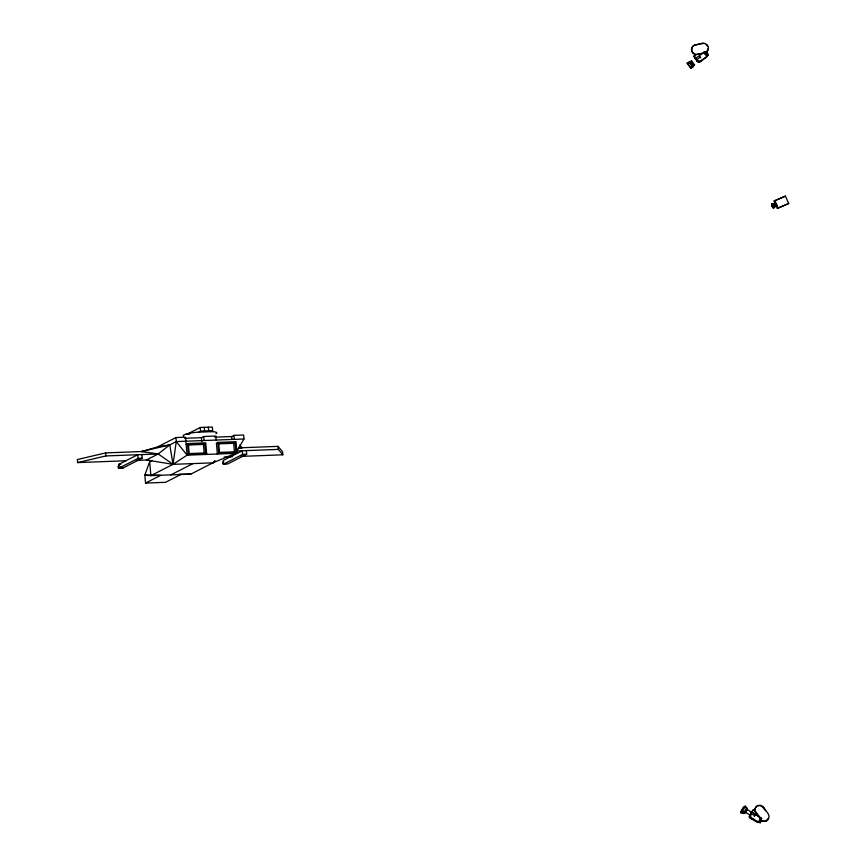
<?xml version="1.0" encoding="UTF-8"?>
<svg xmlns="http://www.w3.org/2000/svg" width="866" height="866" viewBox="0 0 866 866"><rect width="100%" height="100%" fill="white"/><g stroke="black" fill="none" stroke-linecap="round" stroke-linejoin="round"><path stroke-width="1.3" d="M214.822 437.168L231.709 436.529L234.004 435.36L243.606 434.992L243.952 439.008L176.285 441.573L169.768 444.897L158.207 453.957L146.376 459.987L173.005 464.349L176.285 441.573L175.939 437.557L185.551 437.189L187.088 455.159L173.005 464.349L150.879 475.64L144.86 475.098L145.553 483.066L165.514 482.319L180.821 474.503M745.247 812.027C746.86 806.333 754.102 814.397 750.064 814.397M771.628 203.813L771.909 206.346L773.5 208.132L776.629 205.729L776.466 204.279L775.557 203.261L771.628 203.813L773.219 205.61L773.5 208.132M708.128 48.604L706.331 52.382M151.972 460.517L149.677 461.686L144.86 475.098L159.528 475.25M693.45 65.253L692.616 67.147L690.981 68.089L692.335 65.892M768.488 818.186L765.75 821.293L761.571 820.925M740.798 812.47L743.537 807.383L745.161 806.441L746.33 808.53M743.742 807.361L740.625 812.709L743.916 813.564L745.247 812.795L747.499 808.628L745.334 806.203C743.364 806.322 738.07 816.27 742.411 811.529L744.468 811.994L745.713 809.678M745.334 806.203L742.368 811.691L745.247 812.795M746.838 808.227L744.587 812.395L743.255 813.174M749.242 816.811L750.129 816.292L750.963 817.536L758.54 822.072L757.653 822.592L750.075 818.056L749.242 816.811L750.66 815.317L749.772 815.837M750.248 815.068L753.214 809.894L755.249 811.106L760.51 818.435L758.919 816.14L751.937 811.951L751.038 812.47M750.129 816.292L750.66 815.317M754.264 816.443L755.109 814.884M761.322 818.716L760.846 819.604L761.993 820.687A5.001 4.752 59.8 0 0 768.142 813.694L763.693 807.469A4.947 4.698 59.7 0 0 757.046 806.073A4.947 4.698 59.7 0 0 755.986 812.838L758.454 816.411L761.647 818.532L751.991 812.156M761.647 818.532L759.677 822.17L758.075 822.343M759.255 822.419L760.37 822.7L761.452 820.827L760.662 820.351M243.952 439.008L235.541 453.329L212.939 462.834L190.812 474.124L150.879 475.64L149.677 461.686M689.704 62.222L687.182 63.131L691.079 68.306L694.575 64.928L691.631 60.988L690.289 61.767M751.017 812.849L753.214 809.894M214.93 461.08L212.939 462.834L173.005 464.349L158.207 453.957L141.537 451.543L157.601 446.91L169.768 444.897L173.005 464.349M214.984 461.134L212.939 462.834L215.082 461.199M695.311 58.444L693.709 56.312L696.167 54.547L704.762 52.848L707.327 56.29L699.696 61.984L697.227 61.583L695.203 58.509M692.832 64.43L690.992 61.973L687.388 63.283L689.888 62.623L692.648 66.152L691.057 68.317L687.203 63.121L691.631 60.988M697.823 58.985L700.226 57.145M705.076 54.363L707.067 52.913L708.356 54.634L706.862 56.561L706.364 56.084M700.594 61.464L698.126 61.064L695.928 58.119L705.076 51.733L707.652 55.175L707.186 56.377L703.571 52.166L705.076 51.733M699.696 61.984L707.327 56.29M705.942 53.703L706.97 52.978M707.23 55.424L708.356 54.634M773.684 207.245L776.737 205.21M772.764 207.764L776.207 205.513M751.244 812.589L752.132 812.07M754.6 811.485L755.249 811.106M754.73 811.052A4.947 4.698 59.7 0 1 763.271 807.707L763.693 807.469M749.902 817.212L750.8 816.692M750.075 818.056L750.963 817.536M752.121 819.279L753.009 818.76M760.586 817.688L758.399 822.159L760.37 822.7M761.452 820.827L760.24 820.6M695.052 54.547A4.947 4.698 59.9 0 1 695.073 45.043L702.651 43.3A5.001 4.752 59.9 0 1 706.753 52.144L705.379 52.761M695.073 45.043L702.651 43.3M695.517 54.915L696.167 54.547M693.709 56.312L694.359 55.933L695.961 58.076M702.142 53.346L697.595 54.406A4.947 4.698 59.9 0 1 691.902 50.455A4.947 4.698 59.9 0 1 695.495 44.794M695.03 58.639L696.102 57.99M697.227 61.583L698.494 60.793M698.277 62.233L699.771 61.259M701.514 60.588L702.413 60.068M693.244 65.708L694.575 64.928M775.189 203.467L774.107 200.999L785.451 196.117L788.677 203.521L777.332 208.403L776.261 205.935M785.451 196.117L774.107 200.999M777.332 208.403L788.677 203.521M118.739 464.414L137.726 454.726L138.04 458.406L119.053 468.084L118.739 464.414L120.775 464.338M157.601 446.91L175.939 437.557M187.088 434.202L200.252 427.49L212.332 427.035L212.646 430.694L210.893 431.593M123.124 467.921L119.053 468.073L123.124 467.932L142.111 458.255L141.797 454.574M198.801 432.047L200.566 431.149L212.646 430.694M186.158 444.28L187.565 443.554L205.751 442.872L206.682 453.752L205.274 454.477M184.555 438.315L201.442 437.676L203.737 436.507L215.818 436.042L216.164 440.069M188.268 445.016L203.434 444.442L204.831 443.717L205.621 452.94L189.199 453.557L188.409 444.345L204.831 443.717M176.285 441.573L187.088 455.159L188.496 454.444L206.682 453.752M217.831 442.407L216.424 443.132L217.355 454.011L218.773 453.297L236.948 452.604L236.017 441.714L217.831 442.407L218.773 453.297M145.553 483.066L160.859 475.261M170.84 474.882L192.977 463.591M233.69 443.295L235.108 442.569L235.898 451.781L234.48 452.507L233.69 443.295L218.535 443.868M236.948 452.604L235.541 453.329L187.088 455.159M242.599 454.423L242.285 450.764L223.287 460.452L223.59 464.111L242.599 454.423L246.669 454.271L246.355 450.612M246.669 454.271L227.661 463.96L223.59 464.111M771.909 206.346L773.814 205.523M773.219 205.61L776.466 204.279M145.326 451.403L105.565 452.918L77.323 459.565L77.583 462.596L125.895 460.766M77.583 462.596L105.814 455.938L158.207 453.957M141.537 451.543L169.768 444.897M238.291 448.577L242.025 447.733L239.73 445.037M772.364 204.192L775.979 203.467M187.056 434.202L189.762 434.104M196.55 443.879L204.344 443.587M219.022 443.024L226.816 442.732M235.108 442.569L218.687 443.186L219.477 452.409L235.898 451.781M239.503 447.83L277.997 446.369L282.576 451.781L282.836 454.812L241.235 456.382M237.23 450.959L278.257 449.4L282.836 454.812M187.803 454.271L195.38 453.99M138.04 458.406L142.111 458.255M136.276 460.366L148.898 459.889M224.142 457.031L232.489 456.718M179.121 474.222L190.812 474.124M239.449 447.213L242.025 447.733M691.512 61.995L693.125 63.705M751.991 814.051L754.687 815.664M745.117 812.102L749.945 814.993M751.785 818.554L752.565 819.019M696.827 60.75C698.808 61.735 695.55 57.264 695.734 59.299M704.751 51.928L706.039 53.649M699.674 56.409L700.767 57.87M691.036 61.443L693.98 65.383M688.935 62.114L692.822 67.299M763.271 807.707L765.49 810.825M774.853 200.576L778.079 207.981M277.997 446.369L278.257 449.4M234.004 435.36L234.34 439.376M231.709 436.529L231.936 439.203M208.327 427.187L208.641 430.846M204.257 427.339L204.571 430.997M203.737 436.507L204.073 440.513M203.434 444.442L204.224 453.654M201.442 437.676L201.789 441.682M200.252 427.49L200.566 431.149M187.565 443.554L188.496 454.444M105.565 452.918L105.814 455.938M225.008 463.873A1.418 1.331 63 0 1 223.125 464.089L222.876 463.83A1.418 1.331 63 0 1 223.699 461.61M121.781 467.294A1.418 1.331 63 0 1 120.147 467.261M120.71 467.175A1.418 1.331 63 0 1 118.588 468.051L118.328 467.792A1.418 1.331 63 0 1 119.151 465.572M215.991 433.671A16.865 2.349 -4.9 0 0 212.56 431.647L196.604 432.253A16.865 2.349 -4.9 0 0 183.581 436.139M702.229 43.549A5.001 4.752 59.7 0 1 704.372 43.636M706.299 44.675A5.001 4.752 59.7 0 1 707.641 46.45"/></g></svg>
